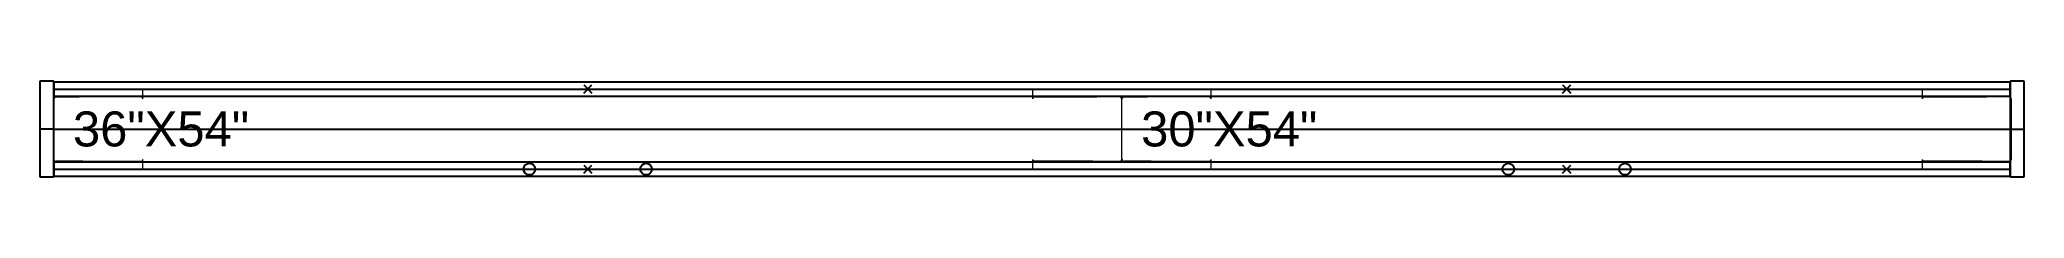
# Model space of a CAD drawing. Header units: millimetres. Extents: x 1403.94 to 1405.64, y 1522.63 to 1522.72.
import ezdxf

# ---------------------------------------------------------------- set-up
doc = ezdxf.new("R2010")
doc.units = ezdxf.units.MM
doc.layers.add('DD2D', color=7, linetype='Continuous')
doc.layers.add('DD2D_Geometry', color=7, linetype='Continuous')
doc.styles.get("Standard").update_dxf_attribs({"font": 'arial.ttf'})

# ---------------------------------------------------------------- blocks, each defined once
blk = doc.blocks.new('DD101066542D')
at = {"color": 3, "linetype": 'Continuous', "lineweight": 0}
for p, q in [((0.0765, 0.026), (0.0765, 0.0343)), ((0.8385, 0.0343), (0.0765, 0.0343)), ((0.8385, 0.0343), (0.8385, 0.026)), ((0.9915, 0.026), (0.9915, 0.0343)), ((1.6005, 0.0343), (0.9915, 0.0343)), ((1.6005, 0.0343), (1.6005, 0.026)), ((0, -0.0255), (0, 0.0255)), ((0.0017, 0.0275), (0.0218, 0.0275)), ((0.002, 0.0275), (0.0215, 0.0275)), ((0.0747, 0.0275), (0.0215, 0.0275)), ((0.0747, 0.0275), (0.075, 0.0275)), ((0.8403, 0.0275), (0.84, 0.0275)), ((0.8403, 0.0275), (0.8935, 0.0275)), ((0.9133, 0.0275), (0.8932, 0.0275)), ((0.913, 0.0275), (0.8935, 0.0275)), ((0.915, -0.0255), (0.915, 0.0255)), ((0.915, -0.0255), (0.915, 0.0255)), ((0.9167, 0.0275), (0.9368, 0.0275)), ((0.917, 0.0275), (0.9365, 0.0275)), ((0.9897, 0.0275), (0.9365, 0.0275)), ((0.9897, 0.0275), (0.99, 0.0275)), ((1.6023, 0.0275), (1.602, 0.0275)), ((1.6023, 0.0275), (1.6555, 0.0275)), ((1.6753, 0.0275), (1.6552, 0.0275)), ((1.675, 0.0275), (1.6555, 0.0275)), ((1.677, -0.0255), (1.677, 0.0255)), ((0.025, -0.0275), (0.002, -0.0275)), ((0.025, -0.0275), (0.0747, -0.0275)), ((0.0747, -0.0275), (0.075, -0.0275)), ((0.0765, -0.0343), (0.0765, -0.026)), ((0.8385, -0.026), (0.8385, -0.0343)), ((0.8403, -0.0275), (0.84, -0.0275)), ((0.89, -0.0275), (0.8403, -0.0275)), ((0.89, -0.0275), (0.913, -0.0275)), ((0.94, -0.0275), (0.917, -0.0275)), ((0.94, -0.0275), (0.9897, -0.0275)), ((0.9897, -0.0275), (0.99, -0.0275)), ((0.9915, -0.0343), (0.9915, -0.026)), ((1.6005, -0.026), (1.6005, -0.0343)), ((1.6023, -0.0275), (1.602, -0.0275)), ((1.652, -0.0275), (1.6023, -0.0275)), ((1.652, -0.0275), (1.675, -0.0275)), ((0.8385, -0.0343), (0.0765, -0.0343)), ((1.6005, -0.0343), (0.9915, -0.0343))]:
    blk.add_line(p, q, dxfattribs=at)
at = {"color": 3}
for p, q in [((0.454, 0.0379), (0.461, 0.0308)), ((0.454, 0.0308), (0.461, 0.0379)), ((1.2925, 0.0379), (1.2995, 0.0308)), ((1.2925, 0.0308), (1.2995, 0.0379)), ((0.454, -0.0379), (0.461, -0.0308)), ((0.454, -0.0308), (0.461, -0.0379)), ((1.2925, -0.0379), (1.2995, -0.0308)), ((1.2925, -0.0308), (1.2995, -0.0379))]:
    blk.add_line(p, q, dxfattribs=at)
for centre in [(0.4075, -0.0343), (0.5075, -0.0343), (1.246, -0.0343), (1.346, -0.0343)]:
    blk.add_circle(centre, 0.005, dxfattribs=at)
at = {"color": 3, "linetype": 'Continuous', "lineweight": 0}
for centre, radius, start, end in [((0.002, 0.0255), 0.00203, 90, 180), ((0.075, 0.026), 0.00151, 10.021, 90), ((0.075, 0.026), 0.00151, 0, 10.021), ((0.84, 0.026), 0.00151, 90, 169.979), ((0.84, 0.026), 0.00151, 169.979, 180), ((0.84, 0.026), 0.00151, 169.979, 180), ((0.913, 0.0255), 0.00203, 0, 90), ((0.917, 0.0255), 0.00203, 90, 180), ((0.99, 0.026), 0.00151, 10.021, 90), ((0.99, 0.026), 0.00151, 0, 10.021), ((1.602, 0.026), 0.00151, 90, 169.979), ((1.602, 0.026), 0.00151, 169.979, 180), ((1.602, 0.026), 0.00151, 169.979, 180), ((1.675, 0.0255), 0.00203, 0, 90), ((0.002, -0.0255), 0.00203, 180, 270), ((0.075, -0.026), 0.00151, 270, 349.979), ((0.075, -0.026), 0.00151, 349.979, 0), ((0.84, -0.026), 0.00151, 180, 190.021), ((0.84, -0.026), 0.00151, 180, 190.021), ((0.84, -0.026), 0.00151, 190.021, 270), ((0.913, -0.0255), 0.00203, 270, 0), ((0.917, -0.0255), 0.00203, 180, 270), ((0.99, -0.026), 0.00151, 270, 349.979), ((0.99, -0.026), 0.00151, 349.979, 0), ((1.602, -0.026), 0.00151, 180, 190.021), ((1.602, -0.026), 0.00151, 180, 190.021), ((1.602, -0.026), 0.00151, 190.021, 270), ((1.675, -0.0255), 0.00203, 270, 0)]:
    blk.add_arc(centre, radius, start, end, dxfattribs=at)
at = {"color": 3}
for p in [(0.4575, 0.0343), (1.296, 0.0343), (0.4575, -0.0343), (1.296, -0.0343)]:
    blk.add_point(p, dxfattribs=at)
at = {"char_height": 0.03, "attachment_point": 1}
for s, insert in [('36"X54"', (0.0165, 0.0151)), ('30"X54"', (0.9315, 0.0151))]:
    blk.add_mtext_dynamic_manual_height_columns(s, width=75.494015, gutter_width=12.5, heights=[0], dxfattribs=dict(at, insert=insert))
blk = doc.blocks.new('SPACE_DD10106654')
blk.add_blockref('DD101066542D', (0, 0))
blk = doc.blocks.new('DD3021542D')
for p, q in [((0, 0.041), (0, -0.041)), ((0.012, 0.041), (0, 0.041)), ((0.012, -0.041), (0.012, 0.041)), ((0, -0.041), (0.012, -0.041))]:
    blk.add_line(p, q)
blk = doc.blocks.new('SPACE_DD302154')
blk.add_blockref('DD3021542D', (0, 0))

msp = doc.modelspace()

# ---------------------------------------------------------------- linework, layer by layer
at = {"layer": 'DD2D'}
for p, q in [((1403.9557, 1522.7094), (1405.6317, 1522.7094)), ((1403.9557, 1522.6751), (1403.9437, 1522.6751)), ((1403.9557, 1522.6751), (1405.6317, 1522.6751)), ((1405.6317, 1522.6751), (1405.6437, 1522.6751)), ((1403.9557, 1522.6408), (1405.6317, 1522.6408))]:
    msp.add_line(p, q, dxfattribs=at)
at = {"layer": 'DD2D_Geometry'}
for points in [[(1403.9557, 1522.7034), (1405.6317, 1522.7034), (1405.6317, 1522.7154), (1403.9557, 1522.7154)], [(1403.9557, 1522.6348), (1405.6317, 1522.6348), (1405.6317, 1522.6468), (1403.9557, 1522.6468)]]:
    msp.add_lwpolyline(points, close=True, dxfattribs=at)

# ---------------------------------------------------------------- block references
at = {"layer": 'DD2D_Geometry', "rotation": 180}
msp.add_blockref('SPACE_DD302154', (1403.9557, 1522.6751), dxfattribs=at)
at = {"layer": 'DD2D_Geometry'}
for name, p in [('SPACE_DD10106654', (1403.9557, 1522.6751)), ('SPACE_DD302154', (1405.6317, 1522.6751))]:
    msp.add_blockref(name, p, dxfattribs=at)

doc.saveas('drawing.dxf')
